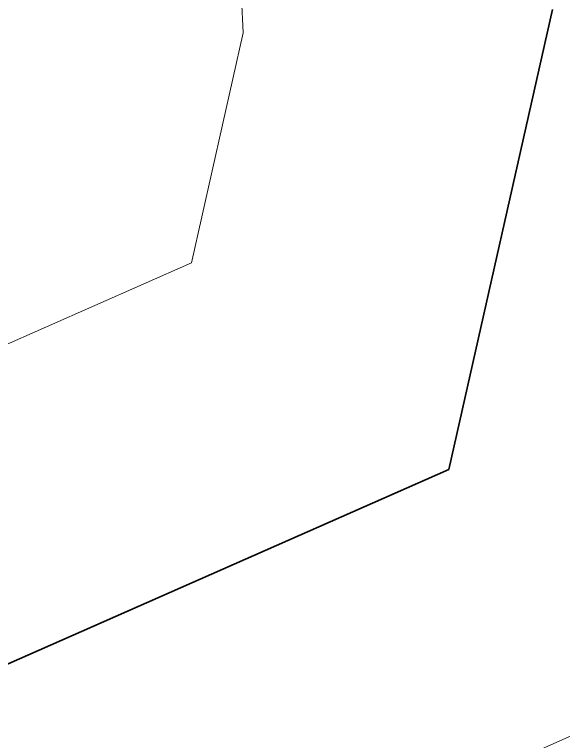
# Model space of a CAD drawing. Header units: millimetres. Extents: x -861324 to 439029, y -308065 to 694685.
# Drawn here: x -94915 to -85889, y 7401 to 19354 of the extents above; entities that cross this region are included whole.
import ezdxf

# ---------------------------------------------------------------- set-up
doc = ezdxf.new("R2010")
doc.units = ezdxf.units.MM
doc.layers.add('C-TOPO-MAJR', color=7, linetype='Continuous', lineweight=35)
doc.layers.add('C-TOPO-MINR', color=7, linetype='Continuous', lineweight=9)

msp = doc.modelspace()

# ---------------------------------------------------------------- linework, layer by layer
at = {"layer": 'C-TOPO-MAJR'}
for p, q in [((-86067, 19436), (-87773, 11872)), ((-87773, 11872), (-97330, 7662))]:
    msp.add_line(p, q, dxfattribs=at)
at = {"layer": 'C-TOPO-MINR'}
for p, q in [((-91538, 26568), (-91153, 19053)), ((-91153, 19053), (-92006, 15271)), ((-92006, 15271), (-96831, 13146)), ((-83540, 8472), (-88319, 6367))]:
    msp.add_line(p, q, dxfattribs=at)

doc.saveas('drawing.dxf')
